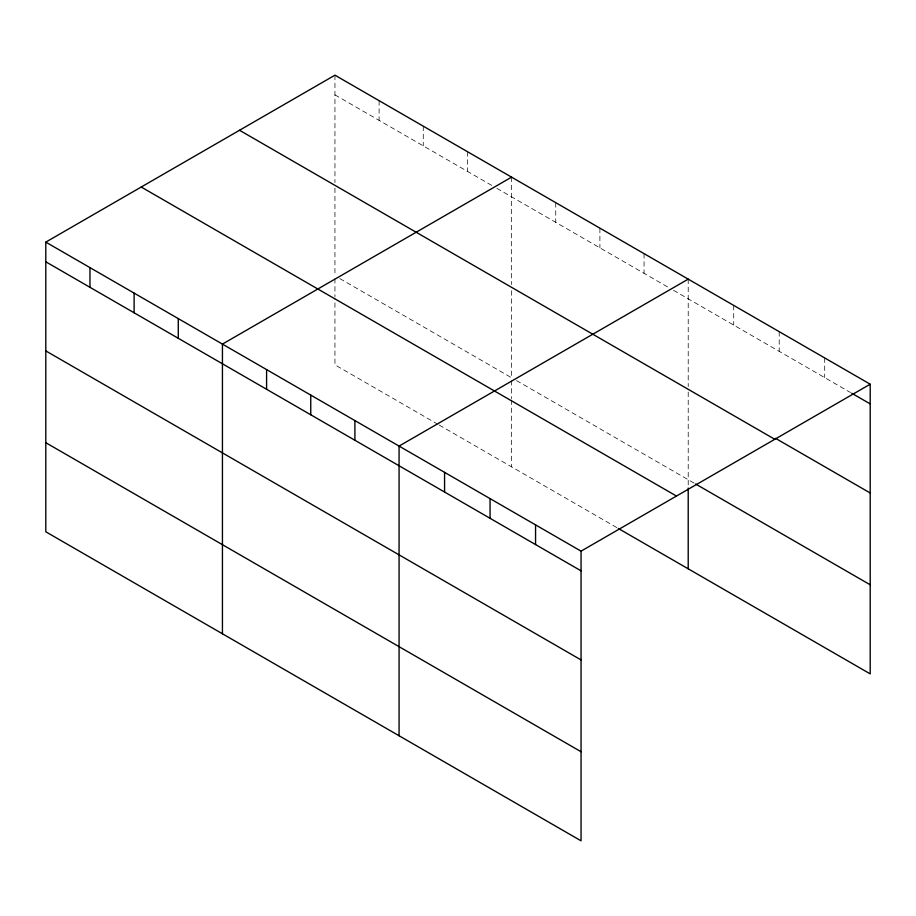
<?xml version="1.0" encoding="UTF-8"?>
<svg xmlns="http://www.w3.org/2000/svg" width="916" height="916" viewBox="0 0 916 916"><rect width="100%" height="100%" fill="white"/><g stroke="black" fill="none" stroke-linecap="round" stroke-linejoin="round"><path stroke-width="0.69" stroke-dasharray="4.58 3.44" d="M334.947 94.875L491.949 185.524M496.861 188.352L668.588 287.498M673.489 290.326L850.529 392.54M339.847 278.59L511.575 377.736L511.575 290.12M516.487 380.575L694.362 483.27M437.985 424.348L334.947 364.854L334.947 298.032M439.211 425.047L617.075 527.742M824.698 357.938L824.698 377.632M779.207 331.672L779.207 351.366M733.705 305.406L733.705 325.1M688.214 279.14L688.214 386.529M688.214 392.094L688.214 486.682M644.051 253.64L644.051 273.334M599.9 228.153L599.9 247.835M555.737 202.654L555.737 222.348M511.575 177.154L511.575 284.555M511.575 380.529L511.575 398.62M511.575 400.017L511.575 466.839M467.423 151.667L467.423 171.361M423.261 126.168L423.261 145.862M379.11 100.68L379.11 120.362M334.947 75.181L334.947 182.57M334.947 188.135L334.947 275.762M334.947 278.544L334.947 296.647"/><path stroke-width="1.37" d="M45.8 242.122L581.053 551.146L581.053 840.819L45.8 531.795L45.8 242.122L334.947 75.181L870.2 384.205L870.2 673.878L618.3 528.452M511.575 177.154L222.439 344.095L222.439 633.769M688.214 279.14L399.067 446.081L399.067 735.754M581.053 551.146L870.2 384.205M851.754 393.25L870.2 403.899M775.52 438.329L870.2 492.991M239.523 130.267L774.787 439.291M695.587 483.98L870.2 584.786M141.213 187.024L676.477 496.06M45.8 261.804L581.053 570.84M45.8 350.908L581.053 659.932M45.8 442.703L581.053 751.727M688.214 488.068L688.214 568.813M535.562 524.879L535.562 544.573M490.06 498.613L490.06 518.296M444.569 472.347L444.569 492.029M354.904 420.581L354.904 440.275M310.753 395.082L310.753 414.776M266.59 369.595L266.59 389.289M178.276 318.596L178.276 338.29M134.114 293.109L134.114 312.803M89.963 267.609L89.963 287.303"/></g></svg>
